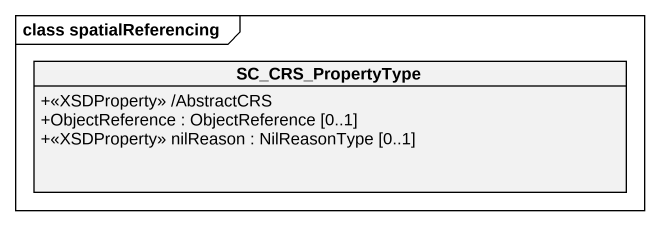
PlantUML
@startuml
mainframe class spatialReferencing
hide circle
hide empty members
skinparam classAttributeIconSize 0
class SC_CRS_PropertyType {
  +<<XSDProperty>> /AbstractCRS
  +ObjectReference : ObjectReference [0..1]
  +<<XSDProperty>> nilReason : NilReasonType [0..1]
}
@enduml
